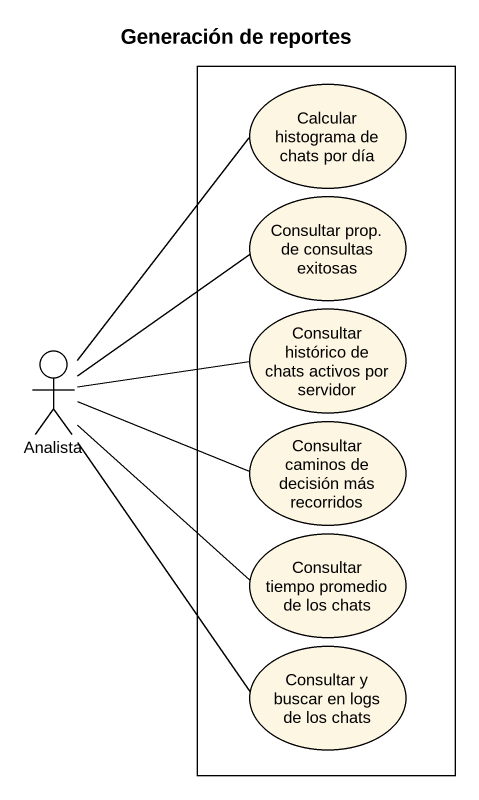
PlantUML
@startuml
title Generación de reportes
rectangle " " as rectangle1 {
  usecase "Calcular histograma de chats por día" as Calcular_histograma_de
  usecase "Consultar prop. de consultas exitosas" as Consultar_prop_de_consultas
  usecase "Consultar histórico de chats activos por servidor" as Consultar_histórico_de
  usecase "Consultar caminos de decisión más recorridos" as Consultar_caminos_de
  usecase "Consultar tiempo promedio de los chats" as Consultar_tiempo_promedio
  usecase "Consultar y buscar en logs de los chats" as Consultar_y_buscar_en_logs
}
actor Analista
Analista -up- Calcular_histograma_de
Analista -up- Consultar_prop_de_consultas
Analista -right- Consultar_histórico_de
Analista -right- Consultar_caminos_de
Analista -- Consultar_tiempo_promedio
Analista -- Consultar_y_buscar_en_logs
@enduml
